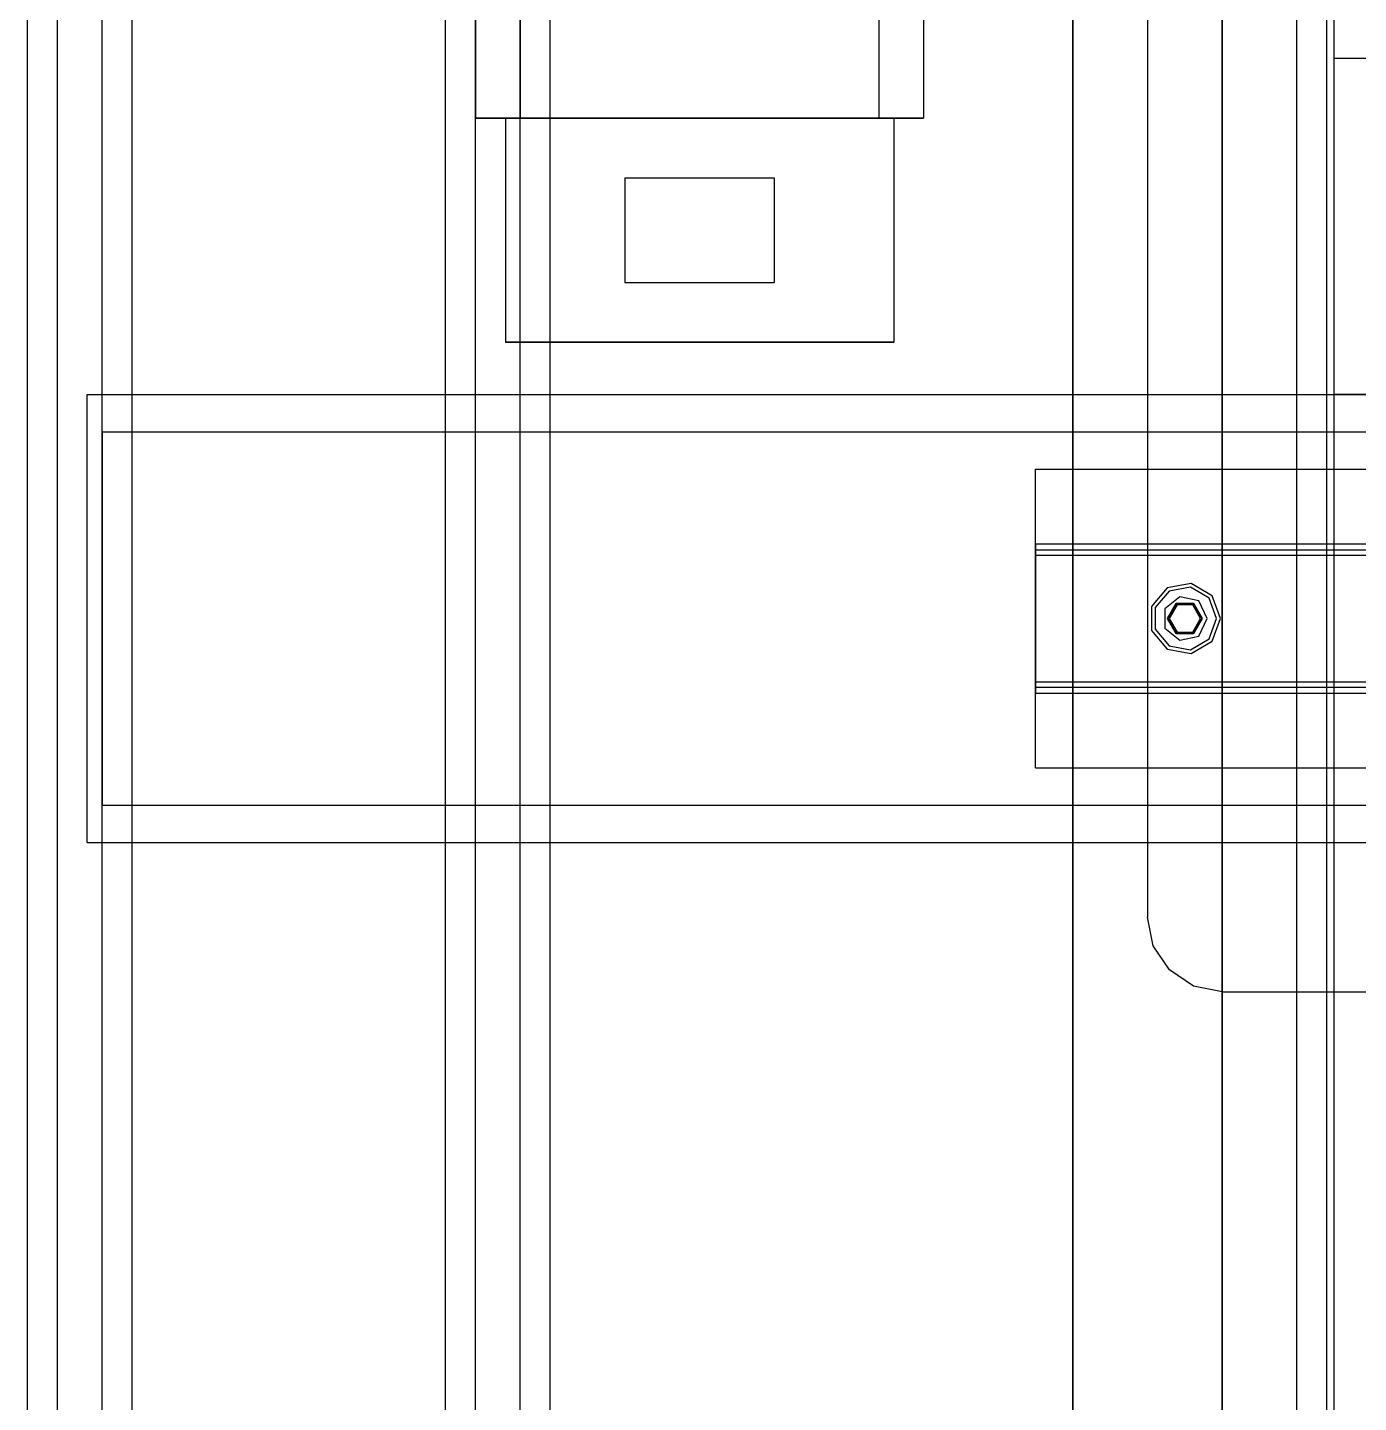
# Model space of a CAD drawing. Header units: millimetres. Extents: x -201 to 3037, y -406 to 3230.
# Drawn here: x 0 to 178.2, y 2345 to 2529.2 of the extents above; entities that cross this region are included whole.
import ezdxf

# ---------------------------------------------------------------- set-up
doc = ezdxf.new("R2010")
doc.units = ezdxf.units.MM
doc.layers.add('HIDDEN', color=8, linetype='Continuous')
doc.layers.add('VISIBLE', color=7, linetype='Continuous')

msp = doc.modelspace()

# ---------------------------------------------------------------- linework, layer by layer
at = {"layer": 'HIDDEN'}
for points in [[(10, 2000), (10, 2950)], [(14, 2000), (14, 2950)], [(14, 2000), (14, 2950)], [(66, 2000), (66, 2950)], [(66, 2000), (66, 2950)], [(70, 2000), (70, 2950)], [(70, 2000), (70, 2950)], [(70, 2000), (70, 2950)], [(0, 2060), (0, 2890)], [(0, 2060), (0, 2890)], [(0, 2060), (0, 2890)], [(4, 2060), (4, 2890)], [(4, 2060), (4, 2890)], [(4, 2060), (4, 2890)], [(4, 2060), (4, 2890)], [(56, 2060), (56, 2890)], [(56, 2060), (56, 2890)], [(56, 2060), (56, 2890)], [(56, 2060), (56, 2890)], [(60, 2060), (60, 2890)], [(60, 2060), (60, 2890)], [(60, 2060), (60, 2890)], [(60, 2060), (60, 2890)], [(170, 2060), (170, 2890)], [(170, 2060), (170, 2890)], [(174, 2060), (174, 2890)], [(174, 2060), (174, 2890)], [(150, 2775), (150, 2410)], [(70, 2487), (70, 2717)], [(140, 2680), (140, 2100)], [(140, 2100), (140, 2680)], [(140, 2680), (140, 2100)], [(160, 2400), (160, 2680)], [(160, 2680), (160, 2100)], [(160, 2100), (160, 2680)], [(160, 2680), (160, 2100)], [(175, 2525), (175, 2640)], [(175, 2180), (175, 2640)], [(60, 2590), (60, 2517)], [(66, 2590), (66, 2517)], [(114, 2590), (114, 2517)], [(120, 2590), (120, 2517)], [(405, 2525), (175, 2525)], [(175, 2480), (175, 2525)], [(60, 2517), (66, 2517)], [(116, 2517), (115.35, 2517), (113.43, 2517), (110.33, 2517), (106.21, 2517), (101.28, 2517), (95.79, 2517), (90, 2517), (84.21, 2517), (78.72, 2517), (73.79, 2517), (69.67, 2517), (66.57, 2517), (64.65, 2517), (64, 2517)], [(64, 2517), (64.65, 2517), (66.57, 2517), (69.67, 2517), (73.79, 2517), (78.72, 2517), (84.21, 2517), (90, 2517), (95.79, 2517), (101.28, 2517), (106.21, 2517), (110.33, 2517), (113.43, 2517), (115.35, 2517), (116, 2517)], [(66, 2517), (114, 2517)], [(114, 2517), (120, 2517)], [(80, 2509), (81.37, 2509), (82.76, 2509), (84.18, 2509), (85.62, 2509), (87.07, 2509), (88.53, 2509), (90, 2509), (91.47, 2509), (92.93, 2509), (94.38, 2509), (95.82, 2509), (97.24, 2509), (98.63, 2509), (100, 2509)], [(80, 2509), (80, 2495)], [(80, 2509), (100, 2509)], [(80, 2509), (80, 2495)], [(100, 2509), (100, 2495)], [(100, 2509), (100, 2495)], [(80, 2495), (81.37, 2495), (82.76, 2495), (84.18, 2495), (85.62, 2495), (87.07, 2495), (88.53, 2495), (90, 2495), (91.47, 2495), (92.93, 2495), (94.38, 2495), (95.82, 2495), (97.24, 2495), (98.63, 2495), (100, 2495)], [(80, 2495), (100, 2495)], [(64, 2487), (64.65, 2487), (66.57, 2487), (69.67, 2487), (73.79, 2487), (78.72, 2487), (84.21, 2487), (90, 2487), (95.79, 2487), (101.28, 2487), (106.21, 2487), (110.33, 2487), (113.43, 2487), (115.35, 2487), (116, 2487)], [(8, 2420), (8, 2480)], [(8, 2480), (10, 2480)], [(10, 2420), (10, 2480)], [(10, 2420), (10, 2480)], [(10, 2480), (1230, 2480)], [(10, 2420), (10, 2480)], [(70, 2420), (70, 2480)], [(140, 2420), (140, 2480)], [(150, 2480), (175, 2480)], [(405, 2480), (175, 2480)], [(175, 2400), (175, 2480)], [(10, 2475), (10, 2425)], [(10, 2475), (10, 2425)], [(10, 2475), (1230, 2475)], [(10, 2475), (1230, 2475)], [(135, 2430), (135, 2470)], [(135, 2470), (1195, 2470)], [(150, 2470), (430, 2470)], [(135, 2440), (135, 2460)], [(135, 2440), (135, 2460)], [(135, 2460), (1195, 2460)], [(135, 2460), (135, 2458.5)], [(135, 2458.5), (135, 2460)], [(135, 2460), (1195, 2460)], [(135, 2460), (1195, 2460)], [(135, 2458.5), (1195, 2458.5)], [(150, 2460), (430, 2460)], [(150, 2459.2), (430, 2459.2)], [(159.75, 2450), (158.64, 2453.05), (155.82, 2454.68), (152.62, 2454.11), (150.54, 2451.62), (150.54, 2448.38), (152.62, 2445.89), (155.82, 2445.32), (158.64, 2446.95), (159.75, 2450)], [(159.75, 2450), (158.64, 2453.05), (155.82, 2454.68), (152.62, 2454.11), (150.54, 2451.62), (150.54, 2448.38), (152.62, 2445.89), (155.82, 2445.32), (158.64, 2446.95), (159.75, 2450)], [(159.25, 2450), (158.26, 2452.73), (155.74, 2454.19), (152.88, 2453.68), (151.01, 2451.45), (151.01, 2448.55), (152.88, 2446.32), (155.74, 2445.81), (158.26, 2447.27), (159.25, 2450)], [(159.25, 2450), (158.26, 2452.73), (155.74, 2454.19), (152.88, 2453.68), (151.01, 2451.45), (151.01, 2448.55), (152.88, 2446.32), (155.74, 2445.81), (158.26, 2447.27), (159.25, 2450)], [(158, 2450), (156.87, 2452.35), (154.33, 2452.92), (152.3, 2451.3), (152.3, 2448.7), (154.33, 2447.08), (156.87, 2447.65), (158, 2450)], [(158, 2450), (156.87, 2452.35), (154.33, 2452.92), (152.3, 2451.3), (152.3, 2448.7), (154.33, 2447.08), (156.87, 2447.65), (158, 2450)], [(152.69, 2450), (153.85, 2452)], [(153.85, 2452), (152.69, 2450)], [(157.1, 2450), (156.05, 2451.82), (153.95, 2451.82), (152.9, 2450), (153.95, 2448.18), (156.05, 2448.18), (157.1, 2450)], [(157.1, 2450), (156.05, 2451.82), (153.95, 2451.82), (152.9, 2450), (153.95, 2448.18), (156.05, 2448.18), (157.1, 2450)], [(153.85, 2452), (156.15, 2452)], [(156.15, 2452), (153.85, 2452)], [(156.15, 2452), (157.31, 2450)], [(157.31, 2450), (156.15, 2452)], [(153.85, 2448), (152.69, 2450)], [(152.69, 2450), (153.85, 2448)], [(157.31, 2450), (156.15, 2448)], [(156.15, 2448), (157.31, 2450)], [(156.15, 2448), (153.85, 2448)], [(153.85, 2448), (156.15, 2448)], [(135, 2440), (135, 2441.5)], [(135, 2441.5), (135, 2440)], [(135, 2441.5), (1195, 2441.5)], [(135, 2440), (1195, 2440)], [(135, 2440), (1195, 2440)], [(135, 2440), (1195, 2440)], [(150, 2440.8), (430, 2440.8)], [(150, 2440), (430, 2440)], [(135, 2430), (1195, 2430)], [(150, 2430), (430, 2430)], [(10, 2425), (1230, 2425)], [(10, 2425), (1230, 2425)], [(8, 2420), (10, 2420)], [(10, 2420), (1230, 2420)], [(150, 2420), (430, 2420)], [(160, 2400), (156.17, 2400.76), (152.93, 2402.93), (150.76, 2406.17), (150, 2410)], [(160, 2400), (420, 2400)]]:
    msp.add_lwpolyline(points, dxfattribs=at)
at = {"layer": 'VISIBLE'}
for points in [[(0, 2060), (0, 2890)], [(150, 2775), (150, 2410)], [(10, 2480), (10, 2667)], [(60, 2590), (60, 2517)], [(66, 2590), (66, 2517)], [(114, 2590), (114, 2517)], [(120, 2590), (120, 2517)], [(140, 2480), (140, 2570)], [(405, 2525), (175, 2525)], [(175, 2480), (175, 2525)], [(175, 2480), (175, 2525)], [(66, 2517), (60, 2517)], [(64, 2517), (64, 2487)], [(114, 2517), (66, 2517)], [(120, 2517), (114, 2517)], [(116, 2517), (116, 2487)], [(116, 2487), (115.35, 2487), (113.43, 2487), (110.33, 2487), (106.21, 2487), (101.28, 2487), (95.79, 2487), (90, 2487), (84.21, 2487), (78.72, 2487), (73.79, 2487), (69.67, 2487), (66.57, 2487), (64.65, 2487), (64, 2487)], [(70, 2480), (70, 2487)], [(8, 2420), (8, 2480)], [(8, 2480), (10, 2480)], [(10, 2420), (10, 2480)], [(10, 2480), (150, 2480)], [(10, 2420), (10, 2480)], [(175, 2480), (370, 2480)], [(405, 2480), (175, 2480)], [(135, 2460), (135, 2470)], [(135, 2470), (150, 2470)], [(135, 2460), (135, 2459.2)], [(135, 2460), (150, 2460)], [(135, 2459.2), (135, 2440.8)], [(135, 2459.2), (150, 2459.2)], [(135, 2440.8), (135, 2440)], [(135, 2440.8), (150, 2440.8)], [(135, 2430), (135, 2440)], [(135, 2440), (150, 2440)], [(135, 2430), (150, 2430)], [(8, 2420), (10, 2420)], [(10, 2000), (10, 2420)], [(10, 2420), (150, 2420)], [(70, 2000), (70, 2420)], [(140, 2100), (140, 2420)], [(160, 2400), (156.17, 2400.76), (152.93, 2402.93), (150.76, 2406.17), (150, 2410)], [(160, 2400), (420, 2400)], [(160, 2100), (160, 2400)], [(175, 2180), (175, 2400)]]:
    msp.add_lwpolyline(points, dxfattribs=at)

doc.saveas('drawing.dxf')
